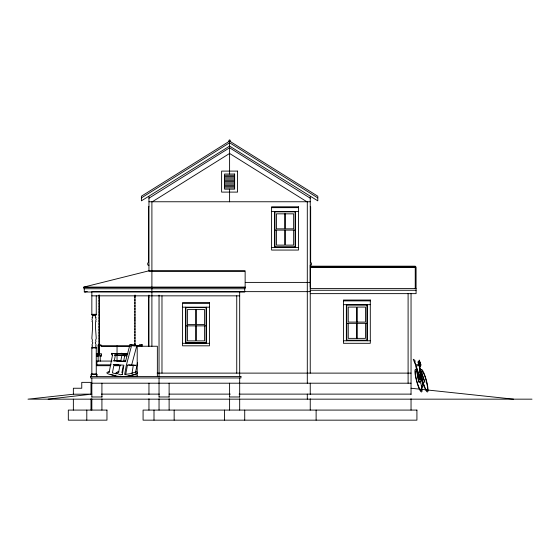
<?xml version="1.0" encoding="UTF-8"?>
<svg xmlns="http://www.w3.org/2000/svg" width="560" height="560" viewBox="0 0 560 560"><rect width="100%" height="100%" fill="white"/><g stroke="black" fill="none" stroke-linecap="round" stroke-linejoin="round"><path stroke-width="0.84" d="M110.32 365.708L96.88 365.708L96.88 364.833L111.16 364.833M96.88 362.187L96.88 361.074L112 361.074M98.14 356.356L96.88 356.356L96.88 355.432M96.88 355.278L101.5 355.215L101.5 356.244L99.82 356.244M101.5 354.753L101.5 353.745L96.88 353.745L96.88 354.865L98.14 354.753M117.04 365.708L117.04 364.833M127.596 354.305L111.636 353.353L111.538 354.823L112.588 354.823M133.315 365.176L131.936 373.772M122.332 374.612L123.865 365.176L113.225 364.546M125.699 374.5L127.372 365.316M135.457 372.834L137.48 362.859M112.525 354.886L109.2 372.162L108.78 372.015A2.814 2.436 90 0 0 107.905 371.987C104.111 373.401 111.027 374.612 112.273 375.172C120.61 377.461 129.752 376.796 137.613 373.163L136.801 371.854A4.144 3.591 90 0 0 136.094 371.889L130.263 373.695L124.649 374.5L126.322 365.316L131.782 344.834L132.832 344.834L132.566 345.835L140.966 345.835L141.232 344.834L142.282 344.834L141.841 346.472M114.275 360.815L115.388 355.047L127.19 355.796M113.659 366.408L112.42 372.869L116.403 373.94M119.994 365.176L118.65 372.162L118.23 372.015A2.814 2.436 -90 0 0 117.355 371.987L115.969 373.1L120.89 374.913M121.814 355.712L120.862 360.682L114.142 360.682M124.838 355.047L123.725 360.815L125.363 360.927M121.87 372.869L123.109 366.408M91.21 376.481L91.567 374.801L91.21 376.481L91.21 374.381L91.742 373.961L96.348 373.961L96.88 374.381L96.88 376.481L96.523 374.801M131.019 344.624L129.969 344.624L127.372 354.361L111.636 353.353M127.232 365.064L131.572 365.316L136.766 345.835L134.981 345.506M419.769 366.611C418.299 356.132 417.893 365.736 420.952 370.272L421.036 369.796A11.683 1.96 74.8 0 1 426.951 382.662A11.683 1.96 74.8 0 1 425.712 389.942A11.683 1.96 74.8 0 1 420.84 370.923L420.294 368.907L421.519 380.884L423.241 384.706L422.415 383.915A3.822 0.644 74.8 0 1 422.744 387.135A3.822 0.644 74.8 0 1 421.568 385.378L421.75 386.344A11.683 1.96 74.8 0 1 420.35 390.929A11.683 1.96 74.8 0 1 415.583 376.838A11.683 1.96 74.8 0 1 416.157 369.796L416.619 370.461L415.66 365.148L413.245 359.275L414.848 360.304L415.065 361.494L414.701 361.494L415.737 364.7L418.943 364.658C416.36 359.751 419.685 362.677 419.216 360.017L420.98 365.246L419.853 361.907L420.525 366.681L420.007 367.367M91.903 346.913L92.596 346.073L91.903 345.065L92.827 342.832L92.113 341.558L92.449 340.228L91.84 338.394L92.568 327.999L92.477 321.867L91.973 321.433L92.477 320.95L91.945 319.473L92.477 317.835L92.001 317.352L92.729 316.925L92.729 315.861M96.348 373.961L96.88 374.381L91.21 374.381L91.742 373.961M96.04 315.616L92.05 315.616M91.21 374.381L91.84 373.961M141.4 197.904L229.6 142.779L317.8 197.904M229.6 146.111L141.4 200.844L141.4 196.224L229.6 141.099L317.8 196.224L317.8 200.844L229.6 146.111L229.6 142.779M148.96 198.191L229.6 147.791L310.24 198.191M152.32 201.761L229.6 153.461L306.88 201.761M108.416 372.169L108.955 371.987A2.814 2.436 90 0 1 109.536 371.966M117.866 372.169L118.405 371.987A2.814 2.436 -90 0 1 118.986 371.966M136.549 374.066L127.666 376.229M83.874 287.077L148.96 270.802L245.14 270.802L245.14 288.757L83.874 288.757L83.874 287.077L245.14 287.077M84.91 292.012L87.22 291.431M94.885 314.636L96.25 314.321L91.84 314.321L93.205 314.636M93.205 347.606L91.84 347.921L96.25 347.921L94.885 347.606M137.375 376.075L129.486 376.453M48.16 399.161L91.84 394.121L73.36 394.226L28 399.161L532 399.161M99.12 353.99C97.965 354.039 100.303 353.99 99.148 354.032L99.134 295.057M225.001 175.301L234.199 175.301M225.001 176.561L234.199 176.561M225.001 177.821L234.199 177.821M225.001 179.081L234.199 179.081M225.001 180.341L234.199 180.341M225.001 181.601L234.199 181.601M225.001 182.861L234.199 182.861M225.001 184.121L234.199 184.121M225.001 185.381L234.199 185.381M225.001 186.641L234.199 186.641M225.001 187.901L234.199 187.901M148.96 201.761L310.24 201.761M148.96 206.801L148.54 206.801L148.54 262.661C147.161 262.213 147.322 266.147 148.96 265.181M310.24 206.801L310.66 206.801L310.66 262.661C312.039 262.213 311.878 266.147 310.24 265.181M271.6 207.641L298.48 207.641M271.6 211.421L298.48 211.421M274.96 230.111L295.12 230.111M274.96 247.016L295.12 247.016M271.6 247.541L298.48 247.541M310.45 266.182L415.24 266.182L415.24 288.596M310.24 267.022L416.08 267.022L416.08 293.636L310.24 293.636M310.45 267.127L415.24 267.127M244.72 271.236L148.96 271.236L148.96 196.511M245.315 282.401L310.24 282.401M310.24 287.182L310.24 265.293M83.874 287.497L245.14 287.497M310.24 288.596L416.08 288.596M310.24 290.276L416.08 290.276M239.204 291.641L310.24 291.641M91.84 295.841L239.68 295.841M148.54 297.521L148.96 297.521M343.42 300.881L370.3 300.881M182.56 303.401L209.44 303.401M343.42 304.661L370.3 304.661M182.56 307.181L209.44 307.181M92.47 314.741L95.62 314.741M346.78 323.351L366.94 323.351M185.92 325.871L206.08 325.871M346.78 340.256L366.94 340.256M343.42 340.781L370.3 340.781M185.92 342.776L206.08 342.776M182.56 343.301L209.44 343.301M139.419 344.624L142.282 344.834M101.08 345.016L98.14 345.016L98.14 354.067M133 345.016L135.94 345.226L133 345.226M98.14 345.226L101.08 345.226L101.08 346.227L130.48 346.227M132.461 345.506L139.181 345.506M101.08 345.898L130.48 345.898M92.365 347.487L95.725 347.487M122.136 353.353L121.086 353.353L127.932 353.724M115.388 355.047L114.338 355.047L126.987 355.852L125.475 361.669L113.225 360.815M114.268 364.399L118.468 364.399M113.68 364.833L118.72 364.833M131.572 365.316L135.772 365.316L128.639 364.84M113.68 365.708L120.4 365.708M115.969 373.1L117.019 373.1M157.136 373.121L158.886 373.121M159.04 373.121L411.04 373.121M91.84 383.201L411.04 383.201M101.36 394.121L159.46 394.121M169.078 394.121L230.314 394.121M239.064 394.121L411.04 394.121M91.84 396.977L101.927 396.977L101.92 396.473M159.04 396.977L169.12 396.977M229.6 396.977L239.68 396.977M121.247 374.563L122.668 374.598M115.948 364.399L118.552 364.553M116.662 360.682L125.762 361.326M411.04 388.241L513.52 399.161M129.969 344.624L131.782 344.834M115.871 375.781L110.831 374.388M96.25 373.961L96.88 374.381M96.187 346.913L95.494 346.073L96.187 345.065L95.263 342.832L95.977 341.558L95.641 340.228L96.25 338.394L95.522 327.999L95.613 321.867L96.117 321.433L95.613 320.95L96.145 319.473L95.613 317.835L96.089 317.352L95.354 316.925L95.354 315.861M411.04 293.321L411.04 394.471M411.04 398.755L411.04 410.081M408.1 293.377L408.1 383.201M367.36 304.661L367.36 340.781M365.47 323.351L365.47 338.366L348.25 338.366L348.25 323.351M357.28 322.091L357.28 307.076L365.47 307.076L365.47 322.091L348.25 322.091L348.25 307.076L356.44 307.076L356.44 322.091M357.28 323.351L357.28 338.366M356.44 323.351L356.44 338.366M346.36 304.661L346.36 340.781M316.12 410.081L316.12 420.161M310.24 196.511L310.24 373.121M310.24 383.201L310.24 394.471M310.24 398.811L310.24 410.081M307.3 201.761L307.3 383.201M307.3 394.121L307.3 399.161M295.54 211.421L295.54 247.541M293.65 230.111L293.65 245.126L285.46 245.126L285.46 230.111M285.46 213.836L285.46 228.851L293.65 228.851L293.65 213.836L276.43 213.836L276.43 228.851L284.62 228.851L284.62 213.836M284.62 230.111L284.62 245.126L276.43 245.126L276.43 230.111M274.54 211.421L274.54 247.541M244.72 288.638L244.72 292.012L84.28 292.012L84.28 288.939M244.72 410.081L244.72 420.161M239.68 376.481L239.68 291.515L91.84 291.536L91.84 314.636M239.68 377.951L239.68 397.075M239.68 398.811L239.68 410.081M236.74 295.841L236.74 373.121M230.258 141.512L230.258 140.357L229.6 139.839L228.942 140.357L228.942 141.512M229.6 147.791L229.6 174.041M229.6 189.161L229.6 201.81M229.6 383.201L229.6 397.075M229.6 398.811L229.6 410.081M224.56 410.081L224.56 420.161M206.5 307.181L206.5 343.301M204.61 325.871L204.61 340.886L196.42 340.886L196.42 325.871M196.42 309.596L196.42 324.611L204.61 324.611L204.61 309.596L187.39 309.596L187.39 324.611L195.58 324.611L195.58 309.596M195.58 325.871L195.58 340.886L187.39 340.886L187.39 325.871M185.5 307.181L185.5 343.301M174.16 410.081L174.16 420.161M169.12 383.201L169.12 397.075M169.12 398.811L169.12 410.081M161.98 295.841L161.98 373.121M159.04 295.106L159.04 376.481M159.04 377.951L159.04 397.075M159.04 398.811L159.04 410.081M157.36 376.481L157.36 346.241L137.2 346.241L137.2 376.481M154 410.081L154 420.161M151.9 201.761L151.9 288.757M151.9 288.939L151.9 346.248M148.96 295.085L148.96 346.248M148.96 383.201L148.96 394.471M148.96 398.811L148.96 410.081M148.54 295.589L148.54 346.332M135.037 295.043L134.932 297.955M134.946 296.513L134.932 300.867M134.946 299.425L134.932 303.779M134.946 302.337L134.932 306.691M134.946 305.249L134.932 309.603M134.946 308.161L134.932 312.508M134.946 311.066L134.932 315.42M134.946 313.978L134.932 318.332M134.946 316.89L134.946 319.074M134.946 319.802L134.932 324.156M134.946 322.714L134.932 327.068M134.946 325.626L134.932 329.98M134.946 328.538L134.932 332.892M134.946 331.45L134.932 335.804M134.946 334.362L134.932 338.716M134.946 337.274L134.932 341.628M134.946 340.186L134.932 344.533M134.946 343.098L134.841 346.003M134.932 319.06L134.932 321.244M117.04 345.898L117.04 353.948M117.04 354.753L117.04 361.249M101.92 383.201L101.92 397.075M101.92 398.811L101.92 410.081M100.24 355.278L100.24 361.2M99.253 296.499L99.253 297.227M99.253 299.411L99.253 300.139M99.253 302.323L99.253 303.051M99.253 305.235L99.253 305.963M99.253 308.147L99.253 308.875M99.253 311.052L99.253 311.78M99.253 313.964L99.253 314.692M99.253 316.876L99.253 317.604M99.253 319.788L99.253 320.516M99.253 322.7L99.253 323.428M99.253 325.612L99.253 326.34M99.253 328.524L99.253 329.252M99.253 331.436L99.253 332.164M99.253 334.348L99.253 335.076M99.253 337.26L99.253 337.988M99.253 340.172L99.253 340.9M99.253 343.084L99.253 343.805M99.253 345.989L99.253 346.717M99.253 348.901L99.253 349.629M99.253 351.813L99.253 352.541M99.043 295.043L99.043 295.771M99.029 297.241L99.043 298.683M99.029 300.153L99.043 301.595M99.029 303.065L99.043 304.507M99.029 305.977L99.043 307.419M99.029 308.889L99.043 310.324M99.029 311.794L99.043 313.236M99.029 314.706L99.043 316.148M99.029 317.618L99.043 319.06M99.029 320.53L99.043 321.972M99.029 323.442L99.043 324.884M99.029 326.354L99.043 327.796M99.029 329.266L99.043 330.708M99.029 332.178L99.043 333.62M99.029 335.09L99.043 336.532M99.029 338.002L99.043 339.444M99.029 340.914L99.043 342.356M99.029 343.826L99.043 345.261M99.029 346.731L99.043 348.173M99.029 349.643L99.043 351.085M99.029 352.555L99.043 353.997M98.14 355.432L98.14 361.354M96.88 353.745L96.88 356.356M96.88 361.074L96.88 365.708M96.25 295.841L96.25 314.636M96.25 347.606L96.25 374.752M91.84 347.606L91.84 374.752M91.84 377.951L91.84 397.075M91.84 398.811L91.84 410.081M91 394.492L91 382.361L81.76 382.361L81.76 388.241L73.36 388.241L73.36 394.121M91 398.818L91 410.081M86.8 410.081L86.8 420.161M73.36 399.161L73.36 410.081M420.301 379.407L420.287 379.827L416.941 370.923L416.36 367.297L420.301 379.407M424.368 380.87L424.872 382.291L421.421 371.616L421.848 370.909L423.85 373.772A10.143 1.701 74.8 0 1 427.546 388.206A10.143 1.701 74.8 0 1 424.473 386.316A10.143 1.701 74.8 0 1 421.316 372.218L424.368 380.87M415.555 371.245L415.688 375.802A10.136 1.701 74.8 0 0 420.217 389.746A10.136 1.701 74.8 0 0 420.875 383.236L418.74 382.123L416.857 371.805L415.926 370.909L415.555 371.245M420.273 372.603L420.504 373.66L419.258 365.652L416.108 365.855L420.364 379.064L421.141 380.009L420.777 376.411L419.965 374.794L419.671 369.964L420.273 372.603M419.748 363.174L420.168 365.589L419.762 363.202M237.58 171.101L221.62 171.101L221.62 192.101L237.58 192.101L237.58 171.101M234.64 174.041L224.56 174.041L224.56 189.161L234.64 189.161L234.64 174.041M298.48 206.801L271.6 206.801L271.6 250.061L298.48 250.061L298.48 206.801M295.12 211.841L274.96 211.841L274.96 247.121L295.12 247.121L295.12 211.841M370.3 300.041L343.42 300.041L343.42 343.301L370.3 343.301L370.3 300.041M209.44 302.561L182.56 302.561L182.56 345.821L209.44 345.821L209.44 302.561M366.94 305.081L346.78 305.081L346.78 340.361L366.94 340.361L366.94 305.081M206.08 307.601L185.92 307.601L185.92 342.881L206.08 342.881L206.08 307.601M240.94 376.481L90.58 376.481L90.58 377.951L240.94 377.951L240.94 376.481M106.96 410.081L68.32 410.081L68.32 420.161L106.96 420.161L106.96 410.081M416.92 410.081L143.08 410.081L143.08 420.161L416.92 420.161L416.92 410.081M420.56 381.92L418.761 381.213L418.551 380.653L417.151 372.218L420.56 381.92"/></g></svg>
